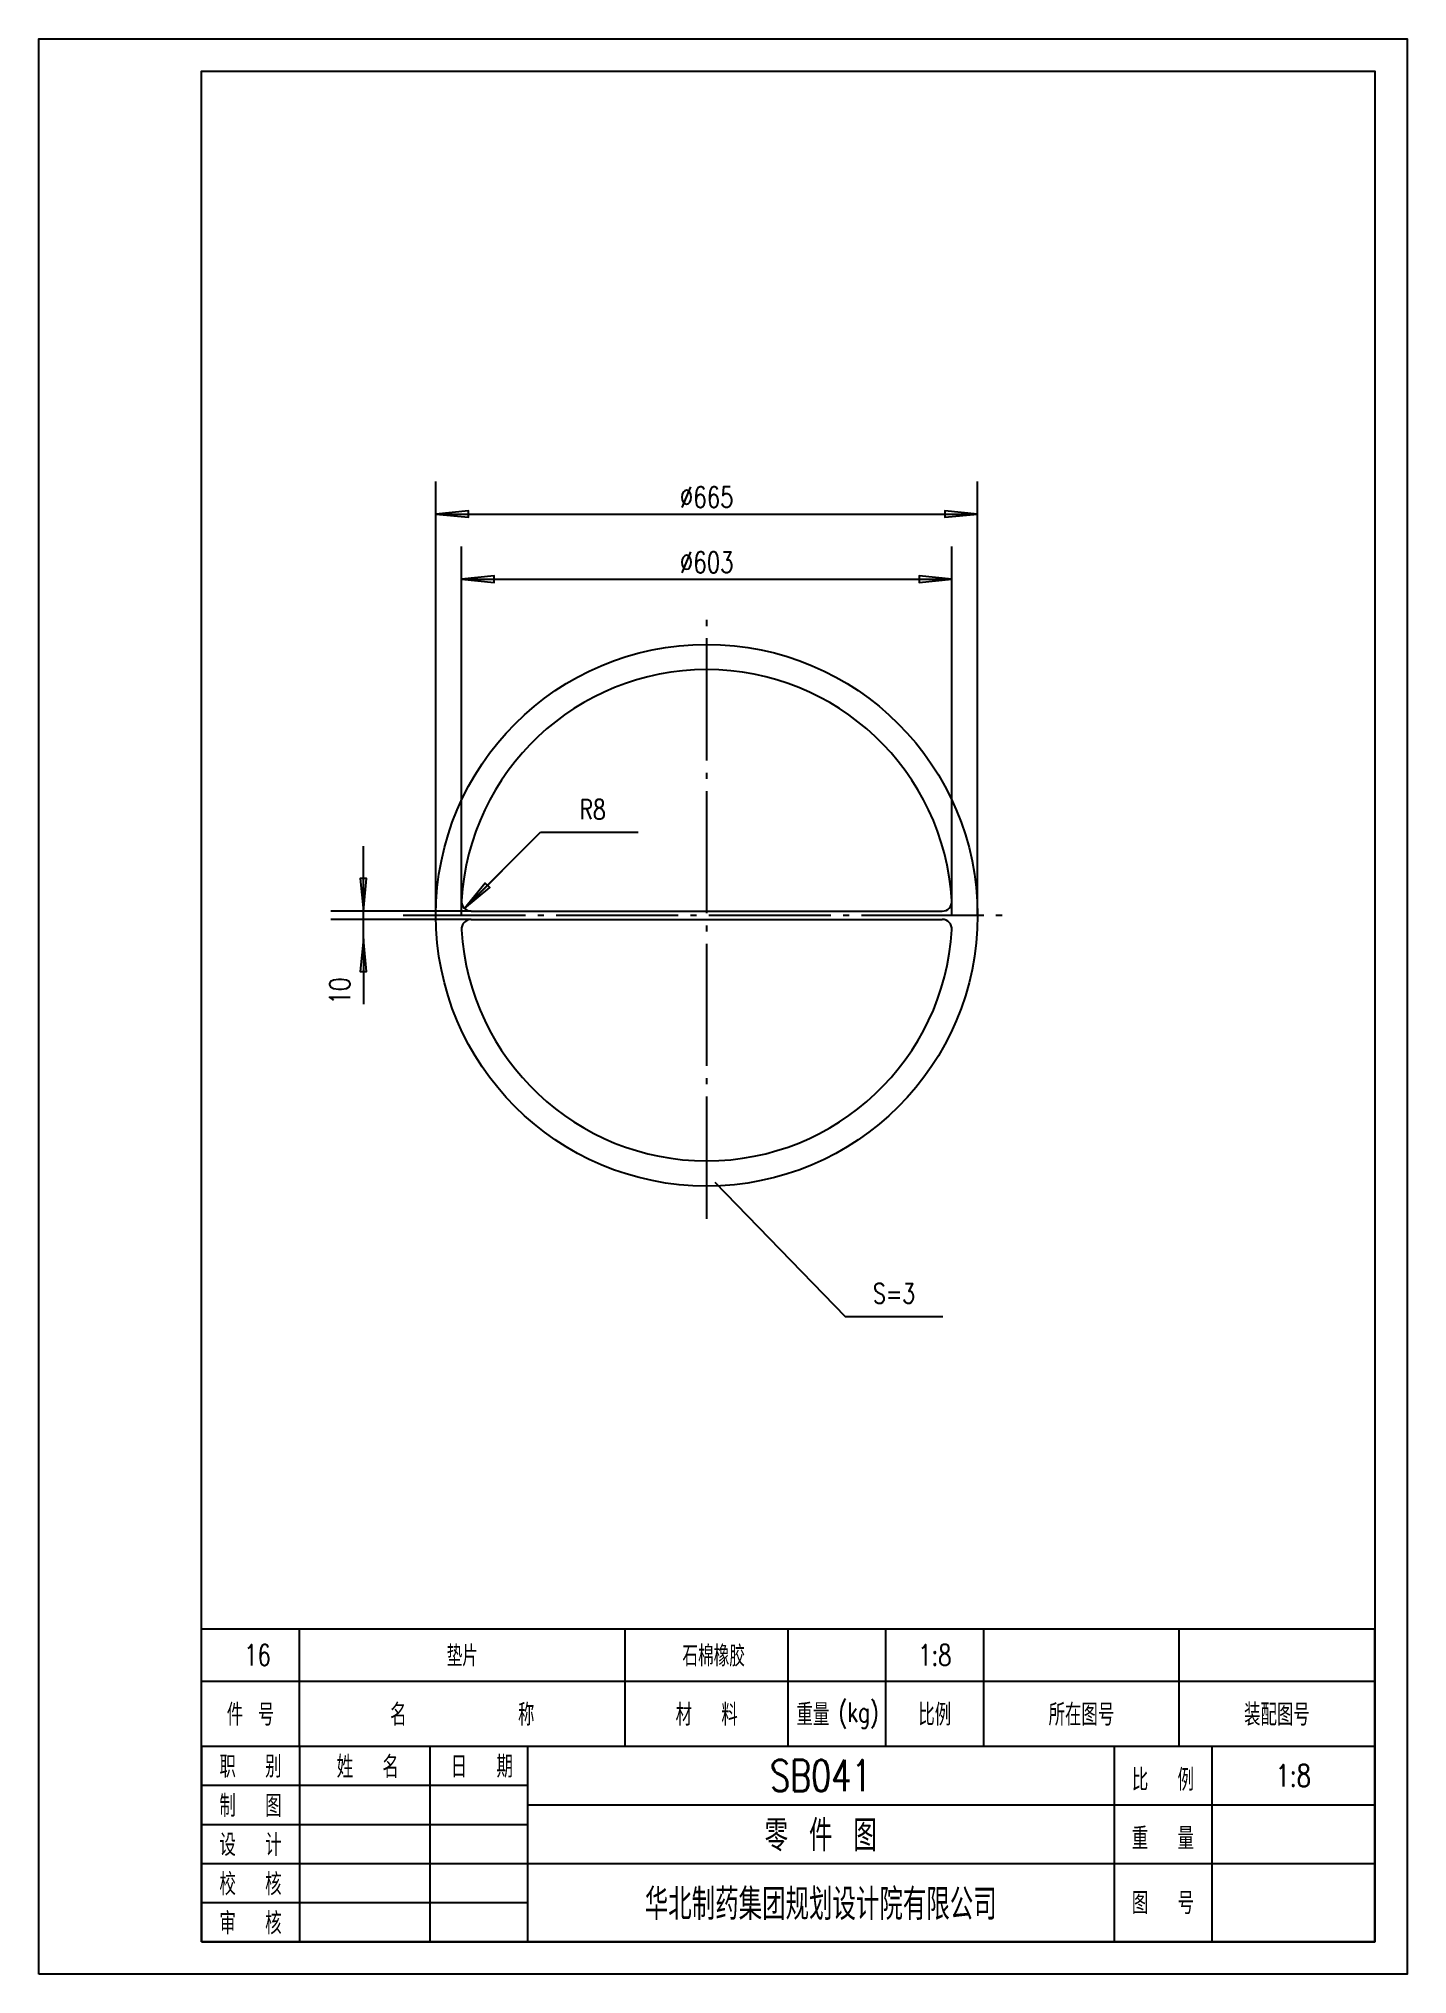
# Model space of a CAD drawing. Extents: x -200 to 1480, y -40 to 2336.
import ezdxf
from ezdxf.enums import TextEntityAlignment as Align

# ---------------------------------------------------------------- set-up
doc = ezdxf.new("R2010")
doc.units = 0
doc.header["$LTSCALE"] = 30
doc.header["$MEASUREMENT"] = 0
doc.linetypes.add('CENTER', pattern=[6.25, 5, -0.5, 0.25, -0.5])
for name, color, linetype in [('1', 2, 'CONTINUOUS'), ('2', 1, 'CONTINUOUS'), ('4', 2, 'CENTER')]:
    doc.layers.add(name, color=color, linetype=linetype)
doc.styles.add('HZ', font='txt', dxfattribs={"width": 0.75, "bigfont": 'hztxt'})

# ---------------------------------------------------------------- blocks, each defined once
blk = doc.blocks.new('BT2')
at = {"layer": '1', "color": 1}
for q in [(0, 30), (-180, 0)]:
    blk.add_line((-180, 30), q, dxfattribs=at)
at = {"layer": '1'}
for p, q in [((-165, 30), (-165, 0)), ((-145, 30), (-145, 0)), ((-130, 30), (-130, 0)), ((-40, 30), (-40, 0)), ((-25, 30), (-25, 0)), ((-180, 24), (-130, 24)), ((-180, 24), (-130, 24)), ((-130, 21), (0, 21)), ((-180, 18), (-130, 18)), ((-180, 12), (0, 12)), ((-180, 6), (-130, 6))]:
    blk.add_line(p, q, dxfattribs=at)
at = {"layer": '2'}
for p, q in [((0, 0), (0, 30)), ((-180, 0), (0, 0))]:
    blk.add_line(p, q, dxfattribs=at)
at = {"layer": '1', "style": 'HZ', "width": 0.75}
for s, height, p in [('职  别', 3.36, (-172.5, 27)), ('姓  名', 3.36, (-154.5, 27)), ('日  期', 3.36, (-137, 27)), ('比  例', 3.36, (-32.5, 25)), ('制  图', 3.36, (-172.5, 21)), ('重  量', 3.36, (-32.5, 16)), ('设  计', 3.36, (-172.5, 15)), ('校  核', 3.36, (-172.5, 9)), ('华北制药集团规划设计院有限公司', 4.8, (-85, 6)), ('图  号', 3.36, (-32.5, 6)), ('审  核', 3.36, (-172.5, 3))]:
    blk.add_text(s, height=height, dxfattribs=at).set_placement(p, align=Align.MIDDLE)
blk = doc.blocks.new('BT3')
at = {"layer": '1'}
for p, q in [((-165, 0), (-165, 18)), ((-115, 0), (-115, 18)), ((-90, 0), (-90, 18)), ((-75, 0), (-75, 18)), ((-60, 0), (-60, 18)), ((-30, 0), (-30, 18)), ((-180, 10), (0, 10))]:
    blk.add_line(p, q, dxfattribs=at)
at = {"layer": '2'}
for p, q in [((-180, 18), (0, 18)), ((-180, 18), (0, 18)), ((-180, 0), (-180, 18)), ((0, 0), (0, 18)), ((-180, 0), (0, 0))]:
    blk.add_line(p, q, dxfattribs=at)
at = {"layer": '1', "style": 'HZ', "width": 0.75}
for s, height, p in [('件 号', 3.36, (-172.5, 5)), ('名       称', 3.36, (-140, 5)), ('材  料', 3.36, (-102.5, 5)), ('重量', 3.36, (-86.2, 5)), ('(kg)', 3, (-79.2, 5)), ('比例', 3.36, (-67.5, 5)), ('所在图号', 3.36, (-45, 5)), ('装配图号', 3.36, (-15, 5))]:
    blk.add_text(s, height=height, dxfattribs=at).set_placement(p, align=Align.MIDDLE)

msp = doc.modelspace()

# ---------------------------------------------------------------- linework, layer by layer
at = {"layer": '1'}
for p, q in [((287.5, 1260), (287.5, 1792.5)), ((952.5, 1260), (952.5, 1792.5)), ((287.5, 1752.5), (952.5, 1752.5)), ((319, 1260), (319, 1712.5)), ((921, 1260), (921, 1712.5)), ((319, 1672.5), (921, 1672.5)), ((322.5, 1268.5), (415.9, 1361.9)), ((331, 1277), (415.9, 1361.9)), ((415.9, 1361.9), (535.9, 1361.9)), ((331, 1265), (158.5, 1265)), ((198.5, 1231), (198.5, 1265)), ((331, 1255), (158.5, 1255)), ((630, 932.5), (790, 767.5)), ((790, 767.5), (910, 767.5))]:
    msp.add_line(p, q, dxfattribs=at)
msp.add_lwpolyline([(-200, -40), (-200, 2336), (1480, 2336), (1480, -40)], close=True, dxfattribs=at)
for points in [[(287.5, 1752.5), (327.5, 1748.5), (327.5, 1756.5), (287.5, 1752.5)], [(952.5, 1752.5), (912.5, 1756.5), (912.5, 1748.5), (952.5, 1752.5)], [(319, 1672.5), (359, 1668.5), (359, 1676.5), (319, 1672.5)], [(921, 1672.5), (881, 1676.5), (881, 1668.5), (921, 1672.5)], [(198.5, 1265), (202.5, 1305), (194.5, 1305), (198.5, 1265), (198.5, 1345)], [(322.5, 1268.5), (353.6, 1294), (348, 1299.6), (322.5, 1268.5)], [(198.5, 1231), (194.5, 1191), (202.5, 1191), (198.5, 1231), (198.5, 1151)]]:
    msp.add_lwpolyline(points, dxfattribs=at)
for points in [[(287.5, 1752.5), (327.5, 1748.5), (327.5, 1756.5), (287.5, 1752.5)], [(952.5, 1752.5), (912.5, 1756.5), (912.5, 1748.5), (952.5, 1752.5)], [(319, 1672.5), (359, 1668.5), (359, 1676.5), (319, 1672.5)], [(921, 1672.5), (881, 1676.5), (881, 1668.5), (921, 1672.5)], [(198.5, 1265), (202.5, 1305), (194.5, 1305), (198.5, 1265)], [(322.5, 1268.5), (353.6, 1294), (348, 1299.6), (322.5, 1268.5)], [(198.5, 1231), (194.5, 1191), (202.5, 1191), (198.5, 1231)]]:
    msp.add_solid(points, dxfattribs=at)
at = {"layer": '2'}
for p, q in [((331, 1265), (909, 1265)), ((331, 1255), (909, 1255))]:
    msp.add_line(p, q, dxfattribs=at)
msp.add_lwpolyline([(0, 0), (0, 2296), (1440, 2296), (1440, 0)], close=True, dxfattribs=at)
msp.add_circle((620, 1260), 332.5, dxfattribs=at)
for centre, radius, start, end in [((620, 1260), 301.5, 3.3665, 176.6335), ((331, 1277), 12, 176.6335, 270), ((909, 1277), 12, 270, 3.3665), ((331, 1243), 12, 90, 183.3665), ((620, 1260), 301.5, 183.3665, 356.6335), ((909, 1243), 12, 356.6335, 90)]:
    msp.add_arc(centre, radius, start, end, dxfattribs=at)
at = {"layer": '4'}
for p, q in [((620, 887.5), (620, 1632.5)), ((247.5, 1260), (992.5, 1260))]:
    msp.add_line(p, q, dxfattribs=at)

# ---------------------------------------------------------------- block references
at = {"layer": '1', "xscale": 8, "yscale": 8, "zscale": 8}
for name, p in [('BT3', (1440, 240)), ('BT2', (1440, 0))]:
    msp.add_blockref(name, p, dxfattribs=at)

# ---------------------------------------------------------------- texts
at = {"layer": '1', "style": 'HZ', "width": 0.75}
for s, height, p in [('%%c665', 25.6, (620, 1760.5)), ('%%c603', 25.6, (620, 1680.5)), ('R8', 24.32, (479.9, 1377.8)), ('S=3', 24.32, (850, 783.5))]:
    msp.add_text(s, height=height, dxfattribs=at).set_placement(p, align=Align.CENTER)
msp.add_text('10', height=25.6, rotation=90, dxfattribs=at).set_placement((182.5, 1167), align=Align.CENTER)
for s, height, p in [(' 16', 25.6, (60, 352)), ('垫片', 25.6, (320, 352)), (' 石棉橡胶', 25.6, (620, 352)), ('1:8', 25.6, (900, 352)), ('SB041', 38.4, (760, 204)), ('1:8', 26.88, (1340, 204)), ('零 件 图', 38.4, (760, 132))]:
    msp.add_text(s, height=height, dxfattribs=at).set_placement(p, align=Align.MIDDLE)

doc.saveas('drawing.dxf')
